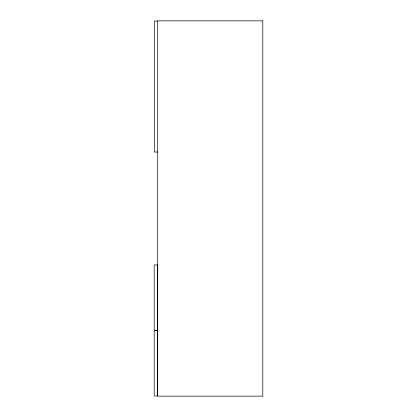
<?xml version="1.0" encoding="UTF-8"?>
<svg xmlns="http://www.w3.org/2000/svg" width="417" height="417" viewBox="0 0 417 417"><rect width="100%" height="100%" fill="white"/><g stroke="black" fill="none" stroke-linecap="round" stroke-linejoin="round"><path stroke-width="0.63" d="M157.72 21.038L154.342 21.038L154.342 152.017L157.72 152.017M262.804 20.85L157.72 20.85L157.72 396.15L262.804 396.15L262.804 20.85M157.574 264.983L154.196 264.983L154.196 330.285L157.574 330.285L157.574 264.983M157.574 330.66L154.196 330.66L154.196 395.962L157.574 395.962L157.574 330.66"/></g></svg>
